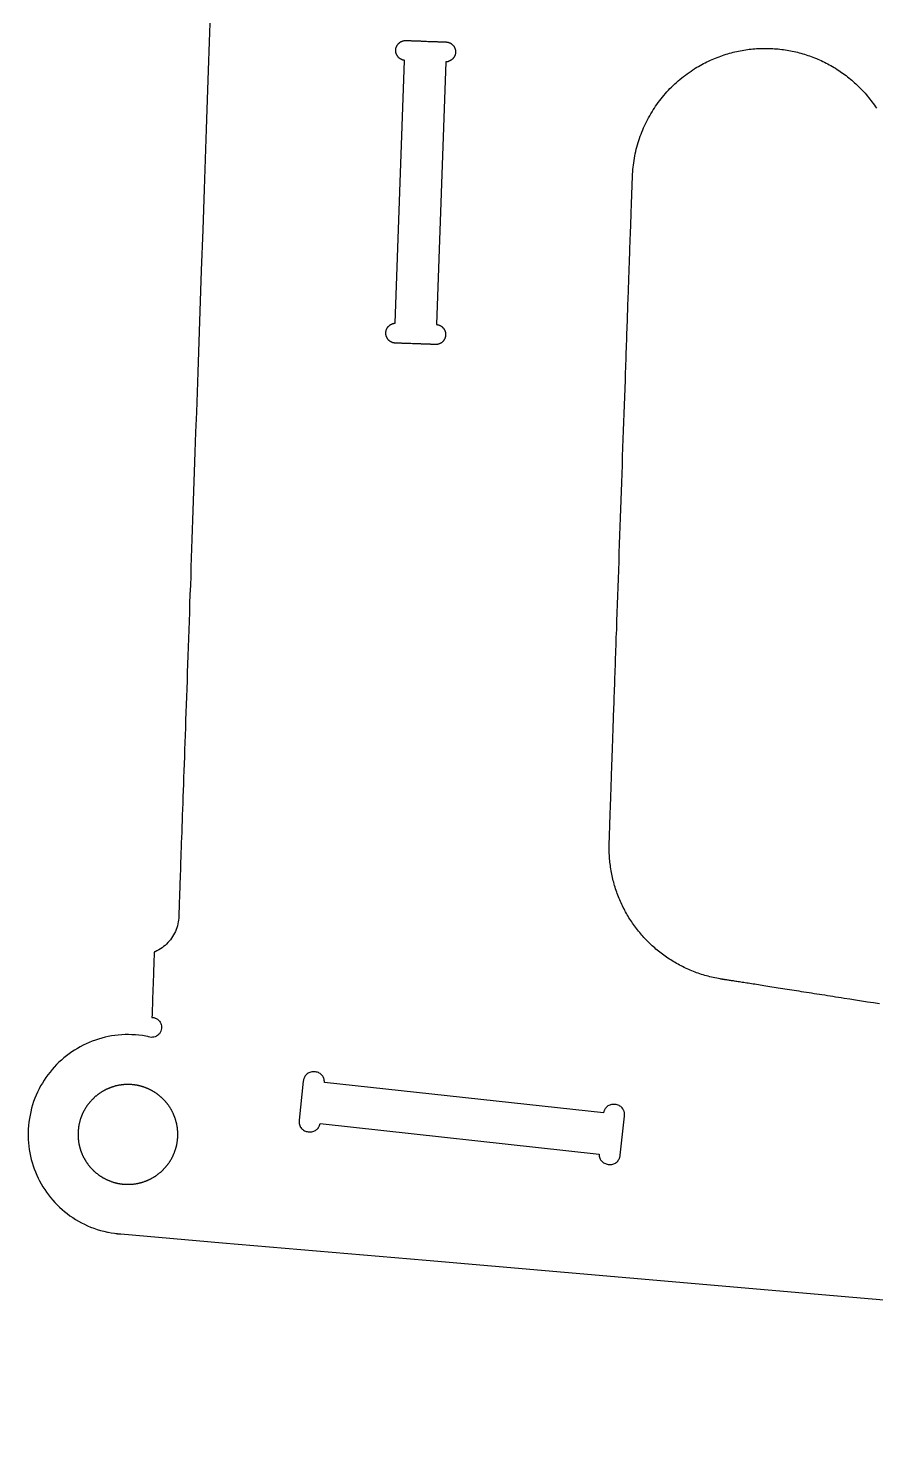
# Model space of a CAD drawing. Extents: x 0.9 to 46.8, y 2.8 to 94.5.
# Drawn here: x 0.89 to 10.94, y 29.5 to 46.19 of the extents above; entities that cross this region are included whole.
import ezdxf

# ---------------------------------------------------------------- set-up
doc = ezdxf.new("R2010")
doc.units = 0
doc.layers.add('LAYER_1', color=7, linetype='CONTINUOUS')

msp = doc.modelspace()

# ---------------------------------------------------------------- linework, layer by layer
at = {"layer": 'LAYER_1'}
for points in [[(3.045, 46.247), (3.041, 46.136), (3.037, 46.024), (3.033, 45.911), (3.029, 45.798), (3.025, 45.684), (3.017, 45.454), (3.009, 45.222), (3.001, 44.988), (2.993, 44.753), (2.984, 44.516), (2.976, 44.277), (2.968, 44.038), (2.959, 43.797), (2.942, 43.315), (2.925, 42.832), (2.909, 42.35), (2.9, 42.11), (2.892, 41.87), (2.884, 41.633), (2.875, 41.396), (2.867, 41.161), (2.859, 40.928), (2.851, 40.697), (2.843, 40.468), (2.839, 40.355), (2.835, 40.242), (2.831, 40.13), (2.827, 40.019), (2.823, 39.908), (2.819, 39.798), (2.816, 39.689), (2.812, 39.581), (2.808, 39.474), (2.804, 39.367), (2.801, 39.262), (2.797, 39.157), (2.793, 39.053), (2.79, 38.951), (2.786, 38.849), (2.783, 38.748), (2.779, 38.649), (2.776, 38.55), (2.773, 38.453), (2.769, 38.357), (2.766, 38.262), (2.763, 38.168), (2.759, 38.076), (2.756, 37.985), (2.753, 37.895), (2.75, 37.806), (2.747, 37.719), (2.744, 37.633), (2.741, 37.549), (2.738, 37.466), (2.735, 37.385), (2.732, 37.305), (2.73, 37.226), (2.727, 37.149), (2.724, 37.074), (2.722, 37), (2.719, 36.928), (2.717, 36.858), (2.714, 36.789), (2.712, 36.722), (2.71, 36.657), (2.708, 36.594), (2.705, 36.532), (2.703, 36.472), (2.701, 36.414), (2.699, 36.358), (2.697, 36.304), (2.696, 36.252), (2.694, 36.202), (2.692, 36.154), (2.691, 36.108), (2.689, 36.064), (2.688, 36.022), (2.686, 35.982), (2.685, 35.944), (2.684, 35.909), (2.683, 35.875), (2.681, 35.844), (2.68, 35.816), (2.679, 35.789), (2.679, 35.765), (2.678, 35.743), (2.677, 35.723), (2.677, 35.706), (2.676, 35.692), (2.676, 35.679), (2.675, 35.67), (2.675, 35.666), (2.675, 35.662), (2.674, 35.639), (2.672, 35.615), (2.668, 35.592), (2.664, 35.569), (2.658, 35.546), (2.651, 35.524), (2.643, 35.502), (2.635, 35.481), (2.625, 35.46), (2.614, 35.439), (2.602, 35.42), (2.589, 35.4), (2.576, 35.382), (2.561, 35.364), (2.546, 35.347), (2.53, 35.331), (2.513, 35.315), (2.495, 35.3), (2.476, 35.286), (2.457, 35.273), (2.437, 35.261), (2.416, 35.25), (2.394, 35.24), (2.389, 35.237), (2.386, 35.236), (2.385, 35.236), (2.384, 35.235), (2.384, 35.234), (2.384, 35.231), (2.384, 35.226), (2.383, 35.219), (2.383, 35.21), (2.383, 35.199), (2.382, 35.187), (2.382, 35.173), (2.381, 35.158), (2.381, 35.142), (2.38, 35.124), (2.379, 35.106), (2.379, 35.086), (2.378, 35.065), (2.377, 35.044), (2.376, 35.021), (2.376, 34.998), (2.374, 34.951), (2.372, 34.902), (2.371, 34.852), (2.369, 34.802), (2.367, 34.752), (2.365, 34.704), (2.365, 34.681), (2.364, 34.659), (2.363, 34.637), (2.362, 34.616), (2.362, 34.596), (2.361, 34.577), (2.36, 34.559), (2.36, 34.542), (2.359, 34.527), (2.359, 34.513), (2.358, 34.5), (2.358, 34.489), (2.358, 34.48), (2.357, 34.472), (2.357, 34.466), (2.357, 34.463), (2.357, 34.461), (2.357, 34.461), (2.365, 34.46), (2.38, 34.458), (2.394, 34.453), (2.397, 34.452), (2.398, 34.452), (2.399, 34.452), (2.399, 34.451), (2.4, 34.451), (2.408, 34.447), (2.422, 34.439), (2.434, 34.429), (2.445, 34.417), (2.454, 34.404), (2.461, 34.39), (2.466, 34.375), (2.47, 34.36), (2.471, 34.344), (2.47, 34.328), (2.467, 34.312), (2.462, 34.297), (2.454, 34.282), (2.445, 34.268), (2.434, 34.257), (2.422, 34.247), (2.409, 34.238), (2.394, 34.232), (2.379, 34.227), (2.364, 34.225), (2.348, 34.224), (2.332, 34.226), (2.316, 34.23), (2.308, 34.233), (2.307, 34.233), (2.307, 34.233), (2.307, 34.234), (2.306, 34.234), (2.305, 34.234), (2.284, 34.238), (2.243, 34.245), (2.202, 34.25), (2.16, 34.254), (2.119, 34.256), (2.079, 34.257), (2.038, 34.257), (1.998, 34.255), (1.957, 34.252), (1.918, 34.247), (1.878, 34.242), (1.839, 34.234), (1.8, 34.226), (1.762, 34.216), (1.724, 34.205), (1.686, 34.193), (1.649, 34.179), (1.613, 34.165), (1.577, 34.149), (1.541, 34.132), (1.507, 34.114), (1.473, 34.094), (1.439, 34.074), (1.406, 34.052), (1.374, 34.03), (1.343, 34.006), (1.313, 33.982), (1.283, 33.956), (1.254, 33.929), (1.226, 33.902), (1.199, 33.873), (1.173, 33.844), (1.148, 33.813), (1.123, 33.782), (1.1, 33.75), (1.078, 33.717), (1.057, 33.683), (1.037, 33.648), (1.018, 33.613), (1, 33.576), (0.984, 33.539), (0.968, 33.502), (0.954, 33.463), (0.941, 33.424), (0.93, 33.384), (0.92, 33.343), (0.911, 33.302), (0.903, 33.261), (0.897, 33.219), (0.893, 33.178), (0.89, 33.137), (0.889, 33.096), (0.888, 33.056), (0.89, 33.015), (0.892, 32.975), (0.896, 32.935), (0.902, 32.895), (0.909, 32.856), (0.917, 32.817), (0.926, 32.778), (0.936, 32.74), (0.948, 32.703), (0.961, 32.665), (0.975, 32.629), (0.991, 32.593), (1.007, 32.557), (1.025, 32.522), (1.044, 32.488), (1.064, 32.454), (1.085, 32.421), (1.107, 32.389), (1.131, 32.357), (1.155, 32.326), (1.18, 32.296), (1.206, 32.267), (1.234, 32.239), (1.262, 32.211), (1.291, 32.185), (1.321, 32.159), (1.352, 32.135), (1.384, 32.111), (1.417, 32.089), (1.45, 32.067), (1.484, 32.047), (1.52, 32.027), (1.556, 32.009), (1.592, 31.992), (1.63, 31.976), (1.668, 31.962), (1.707, 31.948), (1.747, 31.936), (1.787, 31.926), (1.828, 31.916), (1.833, 31.915), (1.836, 31.915), (1.837, 31.915), (1.837, 31.915), (1.837, 31.914), (1.839, 31.914), (1.875, 31.907), (1.911, 31.902), (1.929, 31.9), (1.938, 31.899), (1.941, 31.898), (1.942, 31.898), (1.942, 31.898), (1.943, 31.898), (1.945, 31.898), (1.95, 31.897), (1.988, 31.894), (3.195, 31.79), (5.61, 31.582), (10.439, 31.166), (29.756, 29.501)], [(10.986, 34.621), (10.914, 34.632), (10.842, 34.643), (10.772, 34.654), (10.702, 34.665), (10.633, 34.676), (10.565, 34.687), (10.532, 34.692), (10.498, 34.697), (10.465, 34.702), (10.432, 34.708), (10.4, 34.713), (10.367, 34.718), (10.335, 34.723), (10.303, 34.728), (10.272, 34.733), (10.241, 34.738), (10.21, 34.742), (10.179, 34.747), (10.149, 34.752), (10.119, 34.757), (10.089, 34.761), (10.06, 34.766), (10.031, 34.771), (10.002, 34.775), (9.973, 34.78), (9.945, 34.784), (9.918, 34.788), (9.89, 34.793), (9.863, 34.797), (9.837, 34.801), (9.811, 34.805), (9.785, 34.809), (9.759, 34.813), (9.734, 34.817), (9.71, 34.821), (9.685, 34.825), (9.662, 34.829), (9.638, 34.832), (9.615, 34.836), (9.593, 34.839), (9.57, 34.843), (9.549, 34.846), (9.528, 34.85), (9.507, 34.853), (9.486, 34.856), (9.467, 34.859), (9.447, 34.862), (9.428, 34.865), (9.41, 34.868), (9.392, 34.871), (9.375, 34.874), (9.358, 34.876), (9.341, 34.879), (9.325, 34.881), (9.31, 34.884), (9.295, 34.886), (9.281, 34.888), (9.267, 34.89), (9.254, 34.893), (9.241, 34.895), (9.229, 34.896), (9.217, 34.898), (9.206, 34.9), (9.196, 34.902), (9.186, 34.903), (9.176, 34.905), (9.168, 34.906), (9.16, 34.907), (9.152, 34.908), (9.145, 34.91), (9.139, 34.911), (9.133, 34.911), (9.128, 34.912), (9.124, 34.913), (9.12, 34.913), (9.117, 34.914), (9.115, 34.914), (9.113, 34.915), (9.112, 34.915), (9.111, 34.915), (9.111, 34.915), (9.111, 34.915), (9.111, 34.915), (9.111, 34.915), (9.105, 34.916), (9.095, 34.918), (9.074, 34.921), (9.054, 34.925), (9.033, 34.929), (9.013, 34.933), (8.993, 34.938), (8.973, 34.943), (8.953, 34.948), (8.933, 34.953), (8.913, 34.959), (8.893, 34.965), (8.874, 34.971), (8.854, 34.977), (8.835, 34.984), (8.816, 34.991), (8.797, 34.998), (8.778, 35.005), (8.759, 35.013), (8.74, 35.021), (8.722, 35.029), (8.703, 35.037), (8.685, 35.045), (8.667, 35.054), (8.649, 35.063), (8.631, 35.072), (8.613, 35.081), (8.596, 35.091), (8.578, 35.1), (8.561, 35.11), (8.544, 35.121), (8.527, 35.131), (8.51, 35.142), (8.493, 35.152), (8.476, 35.163), (8.46, 35.175), (8.444, 35.186), (8.428, 35.198), (8.412, 35.209), (8.396, 35.221), (8.38, 35.233), (8.365, 35.246), (8.35, 35.258), (8.334, 35.271), (8.319, 35.284), (8.305, 35.297), (8.29, 35.31), (8.275, 35.324), (8.261, 35.337), (8.247, 35.351), (8.233, 35.365), (8.219, 35.379), (8.206, 35.393), (8.192, 35.408), (8.179, 35.423), (8.166, 35.437), (8.153, 35.452), (8.141, 35.467), (8.128, 35.483), (8.116, 35.498), (8.104, 35.514), (8.092, 35.529), (8.08, 35.545), (8.069, 35.561), (8.057, 35.577), (8.046, 35.594), (8.035, 35.61), (8.025, 35.627), (8.014, 35.643), (8.004, 35.66), (7.994, 35.677), (7.984, 35.694), (7.974, 35.712), (7.965, 35.729), (7.956, 35.747), (7.947, 35.764), (7.938, 35.782), (7.929, 35.8), (7.921, 35.818), (7.913, 35.836), (7.905, 35.854), (7.897, 35.872), (7.889, 35.891), (7.882, 35.909), (7.875, 35.928), (7.868, 35.947), (7.862, 35.966), (7.856, 35.985), (7.85, 36.004), (7.844, 36.023), (7.838, 36.042), (7.833, 36.062), (7.828, 36.081), (7.823, 36.101), (7.818, 36.12), (7.814, 36.14), (7.81, 36.16), (7.806, 36.18), (7.802, 36.2), (7.799, 36.22), (7.795, 36.24), (7.793, 36.26), (7.79, 36.28), (7.788, 36.3), (7.786, 36.321), (7.784, 36.341), (7.782, 36.362), (7.781, 36.383), (7.78, 36.403), (7.779, 36.424), (7.779, 36.445), (7.778, 36.466), (7.778, 36.486), (7.779, 36.507), (7.779, 36.528), (7.779, 36.529), (7.779, 36.53), (7.779, 36.532), (7.779, 36.536), (7.78, 36.54), (7.78, 36.545), (7.78, 36.55), (7.78, 36.557), (7.781, 36.564), (7.781, 36.573), (7.781, 36.582), (7.781, 36.592), (7.782, 36.603), (7.782, 36.614), (7.783, 36.627), (7.783, 36.64), (7.784, 36.654), (7.784, 36.669), (7.785, 36.684), (7.785, 36.701), (7.786, 36.718), (7.786, 36.736), (7.787, 36.754), (7.788, 36.773), (7.788, 36.793), (7.789, 36.814), (7.79, 36.835), (7.791, 36.858), (7.792, 36.88), (7.792, 36.904), (7.793, 36.928), (7.794, 36.953), (7.795, 36.978), (7.796, 37.005), (7.797, 37.031), (7.798, 37.059), (7.799, 37.087), (7.8, 37.115), (7.801, 37.145), (7.802, 37.175), (7.803, 37.205), (7.804, 37.236), (7.805, 37.268), (7.806, 37.3), (7.807, 37.333), (7.808, 37.366), (7.81, 37.4), (7.811, 37.434), (7.812, 37.469), (7.813, 37.505), (7.815, 37.54), (7.816, 37.577), (7.817, 37.614), (7.818, 37.651), (7.82, 37.689), (7.821, 37.728), (7.822, 37.766), (7.824, 37.806), (7.825, 37.846), (7.827, 37.886), (7.828, 37.926), (7.829, 37.967), (7.831, 38.009), (7.832, 38.051), (7.834, 38.093), (7.835, 38.136), (7.837, 38.179), (7.838, 38.222), (7.84, 38.266), (7.841, 38.31), (7.843, 38.355), (7.845, 38.4), (7.846, 38.445), (7.848, 38.49), (7.849, 38.536), (7.851, 38.582), (7.853, 38.629), (7.854, 38.676), (7.856, 38.723), (7.858, 38.77), (7.859, 38.818), (7.861, 38.865), (7.863, 38.914), (7.864, 38.962), (7.868, 39.059), (7.871, 39.158), (7.875, 39.257), (7.878, 39.357), (7.882, 39.457), (7.885, 39.559), (7.889, 39.66), (7.892, 39.763), (7.896, 39.866), (7.899, 39.969), (7.903, 40.072), (7.907, 40.176), (7.914, 40.384), (7.921, 40.592), (7.928, 40.8), (7.932, 40.904), (7.936, 41.007), (7.939, 41.11), (7.943, 41.213), (7.946, 41.315), (7.95, 41.417), (7.953, 41.518), (7.957, 41.618), (7.96, 41.718), (7.964, 41.817), (7.967, 41.915), (7.971, 42.012), (7.972, 42.061), (7.974, 42.109), (7.976, 42.156), (7.977, 42.204), (7.979, 42.251), (7.981, 42.298), (7.982, 42.345), (7.984, 42.391), (7.986, 42.437), (7.987, 42.483), (7.989, 42.528), (7.99, 42.573), (7.992, 42.618), (7.993, 42.662), (7.995, 42.706), (7.997, 42.75), (7.998, 42.793), (8, 42.836), (8.001, 42.879), (8.002, 42.921), (8.004, 42.962), (8.005, 43.004), (8.007, 43.045), (8.008, 43.085), (8.01, 43.125), (8.011, 43.165), (8.012, 43.204), (8.014, 43.242), (8.015, 43.281), (8.016, 43.318), (8.018, 43.355), (8.019, 43.392), (8.02, 43.428), (8.021, 43.464), (8.023, 43.499), (8.024, 43.534), (8.025, 43.568), (8.026, 43.602), (8.027, 43.635), (8.029, 43.667), (8.03, 43.699), (8.031, 43.731), (8.032, 43.761), (8.033, 43.792), (8.034, 43.821), (8.035, 43.85), (8.036, 43.879), (8.037, 43.906), (8.038, 43.934), (8.039, 43.96), (8.04, 43.986), (8.041, 44.011), (8.041, 44.036), (8.042, 44.059), (8.043, 44.083), (8.044, 44.105), (8.045, 44.127), (8.045, 44.148), (8.046, 44.168), (8.047, 44.188), (8.047, 44.207), (8.048, 44.225), (8.049, 44.243), (8.049, 44.26), (8.05, 44.276), (8.05, 44.291), (8.051, 44.305), (8.051, 44.319), (8.052, 44.332), (8.052, 44.344), (8.053, 44.355), (8.053, 44.365), (8.053, 44.375), (8.054, 44.384), (8.054, 44.392), (8.054, 44.399), (8.054, 44.405), (8.054, 44.411), (8.055, 44.415), (8.055, 44.419), (8.055, 44.422), (8.055, 44.423), (8.055, 44.424), (8.055, 44.424), (8.055, 44.425), (8.055, 44.425), (8.055, 44.426), (8.055, 44.428), (8.056, 44.455), (8.058, 44.482), (8.06, 44.51), (8.063, 44.537), (8.066, 44.564), (8.07, 44.591), (8.074, 44.618), (8.078, 44.645), (8.083, 44.671), (8.089, 44.698), (8.094, 44.724), (8.101, 44.751), (8.107, 44.777), (8.115, 44.803), (8.122, 44.829), (8.13, 44.854), (8.139, 44.88), (8.148, 44.905), (8.157, 44.93), (8.167, 44.955), (8.177, 44.98), (8.188, 45.005), (8.199, 45.029), (8.21, 45.053), (8.222, 45.077), (8.234, 45.101), (8.247, 45.125), (8.26, 45.148), (8.273, 45.171), (8.287, 45.194), (8.301, 45.217), (8.316, 45.239), (8.33, 45.262), (8.346, 45.283), (8.362, 45.305), (8.378, 45.327), (8.394, 45.348), (8.411, 45.369), (8.428, 45.389), (8.446, 45.41), (8.463, 45.43), (8.482, 45.45), (8.5, 45.469), (8.519, 45.488), (8.539, 45.507), (8.558, 45.526), (8.578, 45.544), (8.599, 45.562), (8.619, 45.579), (8.64, 45.597), (8.662, 45.613), (8.683, 45.63), (8.705, 45.646), (8.727, 45.662), (8.75, 45.678), (8.773, 45.693), (8.785, 45.7), (8.79, 45.704), (8.791, 45.704), (8.792, 45.705), (8.795, 45.707), (8.8, 45.71), (8.819, 45.722), (8.839, 45.733), (8.859, 45.745), (8.878, 45.756), (8.898, 45.766), (8.918, 45.777), (8.939, 45.787), (8.959, 45.796), (8.979, 45.806), (8.999, 45.815), (9.02, 45.824), (9.04, 45.832), (9.061, 45.84), (9.082, 45.848), (9.102, 45.856), (9.123, 45.863), (9.144, 45.87), (9.165, 45.877), (9.186, 45.883), (9.207, 45.889), (9.228, 45.895), (9.249, 45.9), (9.27, 45.905), (9.292, 45.91), (9.313, 45.915), (9.334, 45.919), (9.355, 45.923), (9.377, 45.927), (9.398, 45.93), (9.419, 45.933), (9.441, 45.936), (9.462, 45.938), (9.484, 45.94), (9.505, 45.942), (9.526, 45.944), (9.548, 45.945), (9.569, 45.946), (9.591, 45.947), (9.612, 45.947), (9.633, 45.947), (9.655, 45.947), (9.676, 45.946), (9.698, 45.946), (9.719, 45.945), (9.74, 45.943), (9.761, 45.942), (9.783, 45.94), (9.804, 45.938), (9.825, 45.935), (9.846, 45.932), (9.867, 45.929), (9.888, 45.926), (9.909, 45.922), (9.93, 45.918), (9.951, 45.914), (9.972, 45.91), (9.993, 45.905), (10.013, 45.9), (10.034, 45.895), (10.054, 45.889), (10.075, 45.883), (10.095, 45.877), (10.116, 45.871), (10.136, 45.864), (10.156, 45.857), (10.176, 45.85), (10.196, 45.842), (10.216, 45.835), (10.236, 45.827), (10.255, 45.818), (10.275, 45.81), (10.294, 45.801), (10.314, 45.792), (10.333, 45.783), (10.352, 45.773), (10.371, 45.763), (10.39, 45.753), (10.409, 45.742), (10.427, 45.732), (10.446, 45.721), (10.464, 45.71), (10.483, 45.698), (10.501, 45.686), (10.519, 45.674), (10.536, 45.662), (10.554, 45.65), (10.571, 45.637), (10.589, 45.624), (10.606, 45.61), (10.623, 45.597), (10.64, 45.583), (10.656, 45.569), (10.673, 45.555), (10.689, 45.54), (10.705, 45.525), (10.721, 45.51), (10.737, 45.495), (10.753, 45.479), (10.768, 45.464), (10.783, 45.448), (10.798, 45.431), (10.813, 45.415), (10.828, 45.398), (10.842, 45.381), (10.856, 45.364), (10.87, 45.346), (10.884, 45.328), (10.898, 45.31), (10.911, 45.292), (10.924, 45.273), (10.937, 45.255), (10.95, 45.236)]]:
    msp.add_lwpolyline(points, dxfattribs=at)
for points in [[(5.352, 45.804), (5.351, 45.804), (5.346, 45.805), (5.342, 45.805), (5.337, 45.807), (5.332, 45.808), (5.328, 45.809), (5.323, 45.811), (5.319, 45.813), (5.315, 45.815), (5.311, 45.817), (5.306, 45.819), (5.303, 45.821), (5.299, 45.824), (5.295, 45.827), (5.291, 45.829), (5.288, 45.832), (5.284, 45.836), (5.281, 45.839), (5.278, 45.842), (5.275, 45.846), (5.272, 45.849), (5.269, 45.853), (5.267, 45.857), (5.264, 45.861), (5.262, 45.865), (5.26, 45.869), (5.258, 45.873), (5.256, 45.877), (5.254, 45.882), (5.253, 45.886), (5.252, 45.891), (5.25, 45.895), (5.249, 45.9), (5.249, 45.905), (5.248, 45.91), (5.248, 45.914), (5.248, 45.919), (5.248, 45.924), (5.248, 45.925), (5.248, 45.926), (5.248, 45.927), (5.248, 45.932), (5.249, 45.937), (5.249, 45.942), (5.25, 45.947), (5.251, 45.951), (5.253, 45.956), (5.254, 45.96), (5.256, 45.965), (5.258, 45.969), (5.26, 45.973), (5.262, 45.978), (5.264, 45.982), (5.266, 45.986), (5.269, 45.989), (5.272, 45.993), (5.275, 45.997), (5.278, 46), (5.281, 46.004), (5.284, 46.007), (5.288, 46.01), (5.291, 46.013), (5.295, 46.016), (5.298, 46.019), (5.302, 46.021), (5.306, 46.024), (5.31, 46.026), (5.314, 46.028), (5.319, 46.03), (5.323, 46.032), (5.327, 46.033), (5.332, 46.035), (5.336, 46.036), (5.341, 46.037), (5.346, 46.038), (5.35, 46.039), (5.355, 46.039), (5.36, 46.039), (5.365, 46.04), (5.37, 46.04), (5.37, 46.04), (5.37, 46.04), (5.37, 46.04), (5.371, 46.04), (5.371, 46.039), (5.372, 46.039), (5.373, 46.039), (5.374, 46.039), (5.374, 46.039), (5.375, 46.039), (5.377, 46.039), (5.378, 46.039), (5.379, 46.039), (5.381, 46.039), (5.382, 46.039), (5.384, 46.039), (5.385, 46.039), (5.387, 46.039), (5.389, 46.039), (5.391, 46.039), (5.393, 46.039), (5.395, 46.039), (5.397, 46.039), (5.4, 46.039), (5.402, 46.038), (5.404, 46.038), (5.407, 46.038), (5.409, 46.038), (5.412, 46.038), (5.415, 46.038), (5.421, 46.038), (5.427, 46.038), (5.433, 46.037), (5.439, 46.037), (5.446, 46.037), (5.453, 46.037), (5.46, 46.036), (5.467, 46.036), (5.475, 46.036), (5.483, 46.036), (5.491, 46.035), (5.499, 46.035), (5.507, 46.035), (5.515, 46.034), (5.524, 46.034), (5.532, 46.034), (5.541, 46.034), (5.549, 46.033), (5.558, 46.033), (5.576, 46.032), (5.612, 46.031), (5.63, 46.03), (5.648, 46.03), (5.665, 46.029), (5.674, 46.029), (5.683, 46.029), (5.691, 46.028), (5.7, 46.028), (5.708, 46.028), (5.716, 46.027), (5.724, 46.027), (5.732, 46.027), (5.74, 46.027), (5.747, 46.026), (5.755, 46.026), (5.762, 46.026), (5.769, 46.026), (5.775, 46.025), (5.782, 46.025), (5.788, 46.025), (5.794, 46.025), (5.799, 46.025), (5.802, 46.024), (5.805, 46.024), (5.807, 46.024), (5.81, 46.024), (5.812, 46.024), (5.814, 46.024), (5.817, 46.024), (5.819, 46.024), (5.821, 46.024), (5.823, 46.024), (5.825, 46.024), (5.827, 46.024), (5.828, 46.024), (5.83, 46.023), (5.832, 46.023), (5.833, 46.023), (5.834, 46.023), (5.836, 46.023), (5.837, 46.023), (5.838, 46.023), (5.839, 46.023), (5.84, 46.023), (5.841, 46.023), (5.841, 46.023), (5.842, 46.023), (5.842, 46.023), (5.843, 46.023), (5.843, 46.023), (5.843, 46.023), (5.843, 46.023), (5.843, 46.023), (5.846, 46.023), (5.851, 46.022), (5.856, 46.022), (5.861, 46.021), (5.865, 46.02), (5.87, 46.019), (5.874, 46.018), (5.879, 46.016), (5.883, 46.014), (5.888, 46.013), (5.892, 46.011), (5.896, 46.008), (5.9, 46.006), (5.904, 46.004), (5.908, 46.001), (5.911, 45.998), (5.915, 45.995), (5.919, 45.992), (5.922, 45.989), (5.925, 45.986), (5.928, 45.982), (5.931, 45.979), (5.934, 45.975), (5.937, 45.971), (5.939, 45.967), (5.942, 45.964), (5.944, 45.959), (5.946, 45.955), (5.948, 45.951), (5.949, 45.947), (5.951, 45.942), (5.952, 45.938), (5.954, 45.933), (5.955, 45.929), (5.956, 45.924), (5.956, 45.919), (5.957, 45.914), (5.957, 45.909), (5.957, 45.904), (5.957, 45.9), (5.957, 45.895), (5.956, 45.89), (5.955, 45.885), (5.955, 45.88), (5.953, 45.875), (5.952, 45.871), (5.951, 45.866), (5.949, 45.862), (5.947, 45.858), (5.945, 45.853), (5.943, 45.849), (5.941, 45.845), (5.939, 45.841), (5.936, 45.837), (5.933, 45.834), (5.93, 45.83), (5.927, 45.826), (5.924, 45.823), (5.921, 45.82), (5.918, 45.817), (5.914, 45.814), (5.911, 45.811), (5.907, 45.808), (5.903, 45.805), (5.899, 45.803), (5.895, 45.801), (5.891, 45.799), (5.887, 45.797), (5.882, 45.795), (5.878, 45.793), (5.874, 45.792), (5.869, 45.79), (5.864, 45.789), (5.86, 45.788), (5.855, 45.788), (5.85, 45.787), (5.845, 45.787), (5.842, 45.787), (5.733, 42.673), (5.733, 42.673), (5.738, 42.672), (5.743, 42.671), (5.748, 42.67), (5.752, 42.669), (5.757, 42.668), (5.761, 42.666), (5.766, 42.665), (5.77, 42.663), (5.774, 42.661), (5.778, 42.659), (5.782, 42.656), (5.786, 42.654), (5.79, 42.651), (5.794, 42.649), (5.798, 42.646), (5.801, 42.643), (5.804, 42.639), (5.808, 42.636), (5.811, 42.633), (5.814, 42.629), (5.817, 42.626), (5.819, 42.622), (5.822, 42.618), (5.824, 42.614), (5.826, 42.61), (5.829, 42.606), (5.83, 42.602), (5.832, 42.597), (5.834, 42.593), (5.835, 42.588), (5.837, 42.584), (5.838, 42.579), (5.838, 42.575), (5.839, 42.57), (5.84, 42.565), (5.84, 42.56), (5.84, 42.555), (5.84, 42.55), (5.84, 42.545), (5.839, 42.54), (5.839, 42.536), (5.838, 42.531), (5.837, 42.526), (5.835, 42.522), (5.834, 42.517), (5.832, 42.513), (5.831, 42.508), (5.829, 42.504), (5.827, 42.5), (5.824, 42.496), (5.822, 42.492), (5.819, 42.488), (5.817, 42.484), (5.814, 42.48), (5.811, 42.477), (5.808, 42.473), (5.805, 42.47), (5.801, 42.467), (5.798, 42.464), (5.794, 42.461), (5.79, 42.458), (5.787, 42.456), (5.783, 42.453), (5.779, 42.451), (5.775, 42.449), (5.77, 42.447), (5.766, 42.445), (5.762, 42.443), (5.757, 42.442), (5.753, 42.44), (5.748, 42.439), (5.743, 42.438), (5.739, 42.438), (5.734, 42.437), (5.729, 42.437), (5.724, 42.436), (5.719, 42.436), (5.718, 42.436), (5.718, 42.436), (5.718, 42.436), (5.718, 42.436), (5.718, 42.436), (5.717, 42.436), (5.717, 42.437), (5.716, 42.437), (5.716, 42.437), (5.715, 42.437), (5.714, 42.437), (5.713, 42.437), (5.712, 42.437), (5.711, 42.437), (5.71, 42.437), (5.709, 42.437), (5.707, 42.437), (5.706, 42.437), (5.704, 42.437), (5.703, 42.437), (5.701, 42.437), (5.699, 42.437), (5.697, 42.437), (5.695, 42.437), (5.693, 42.437), (5.691, 42.437), (5.689, 42.438), (5.686, 42.438), (5.684, 42.438), (5.681, 42.438), (5.679, 42.438), (5.676, 42.438), (5.671, 42.438), (5.665, 42.438), (5.659, 42.439), (5.652, 42.439), (5.646, 42.439), (5.639, 42.439), (5.632, 42.439), (5.625, 42.44), (5.617, 42.44), (5.61, 42.44), (5.602, 42.441), (5.594, 42.441), (5.586, 42.441), (5.578, 42.441), (5.569, 42.442), (5.561, 42.442), (5.552, 42.442), (5.544, 42.443), (5.535, 42.443), (5.517, 42.444), (5.499, 42.444), (5.481, 42.445), (5.463, 42.445), (5.445, 42.446), (5.428, 42.447), (5.419, 42.447), (5.41, 42.447), (5.402, 42.448), (5.393, 42.448), (5.385, 42.448), (5.376, 42.448), (5.368, 42.449), (5.36, 42.449), (5.353, 42.449), (5.345, 42.45), (5.338, 42.45), (5.33, 42.45), (5.323, 42.45), (5.317, 42.451), (5.31, 42.451), (5.304, 42.451), (5.298, 42.451), (5.292, 42.451), (5.286, 42.452), (5.284, 42.452), (5.281, 42.452), (5.279, 42.452), (5.276, 42.452), (5.274, 42.452), (5.272, 42.452), (5.269, 42.452), (5.267, 42.452), (5.265, 42.452), (5.263, 42.452), (5.261, 42.452), (5.26, 42.452), (5.258, 42.453), (5.256, 42.453), (5.255, 42.453), (5.254, 42.453), (5.252, 42.453), (5.251, 42.453), (5.25, 42.453), (5.249, 42.453), (5.248, 42.453), (5.247, 42.453), (5.247, 42.453), (5.246, 42.453), (5.246, 42.453), (5.245, 42.453), (5.245, 42.453), (5.245, 42.453), (5.245, 42.453), (5.245, 42.453), (5.244, 42.453), (5.243, 42.453), (5.238, 42.453), (5.233, 42.454), (5.229, 42.455), (5.224, 42.456), (5.219, 42.457), (5.215, 42.458), (5.21, 42.459), (5.206, 42.461), (5.201, 42.463), (5.197, 42.465), (5.193, 42.467), (5.189, 42.469), (5.185, 42.472), (5.181, 42.474), (5.177, 42.477), (5.174, 42.48), (5.17, 42.483), (5.167, 42.486), (5.164, 42.489), (5.16, 42.493), (5.157, 42.496), (5.155, 42.5), (5.152, 42.504), (5.149, 42.507), (5.147, 42.511), (5.145, 42.515), (5.142, 42.519), (5.141, 42.524), (5.139, 42.528), (5.137, 42.532), (5.136, 42.537), (5.134, 42.541), (5.133, 42.546), (5.132, 42.551), (5.132, 42.555), (5.131, 42.56), (5.131, 42.565), (5.131, 42.57), (5.131, 42.575), (5.131, 42.58), (5.131, 42.585), (5.132, 42.59), (5.133, 42.594), (5.134, 42.599), (5.135, 42.604), (5.136, 42.608), (5.138, 42.613), (5.14, 42.617), (5.142, 42.621), (5.144, 42.626), (5.146, 42.63), (5.148, 42.634), (5.151, 42.638), (5.154, 42.641), (5.156, 42.645), (5.159, 42.649), (5.162, 42.652), (5.166, 42.655), (5.169, 42.658), (5.172, 42.662), (5.176, 42.664), (5.18, 42.667), (5.183, 42.67), (5.187, 42.672), (5.191, 42.675), (5.196, 42.677), (5.2, 42.679), (5.204, 42.681), (5.208, 42.682), (5.213, 42.684), (5.217, 42.685), (5.222, 42.686), (5.227, 42.687), (5.231, 42.688), (5.236, 42.689), (5.241, 42.689), (5.243, 42.689)], [(4.402, 33.69), (4.402, 33.698), (4.402, 33.704), (4.401, 33.711), (4.401, 33.718), (4.399, 33.724), (4.398, 33.73), (4.396, 33.736), (4.394, 33.742), (4.391, 33.748), (4.389, 33.753), (4.386, 33.758), (4.382, 33.763), (4.375, 33.772), (4.368, 33.781), (4.359, 33.788), (4.35, 33.795), (4.34, 33.801), (4.33, 33.806), (4.319, 33.81), (4.308, 33.813), (4.297, 33.815), (4.286, 33.816), (4.274, 33.817), (4.263, 33.816), (4.251, 33.815), (4.24, 33.812), (4.229, 33.809), (4.219, 33.804), (4.209, 33.799), (4.199, 33.792), (4.195, 33.789), (4.19, 33.785), (4.186, 33.781), (4.182, 33.777), (4.178, 33.772), (4.175, 33.767), (4.171, 33.762), (4.168, 33.757), (4.165, 33.751), (4.163, 33.745), (4.16, 33.739), (4.158, 33.733), (4.156, 33.726), (4.155, 33.719), (4.153, 33.712), (4.152, 33.705), (4.102, 33.242), (4.101, 33.235), (4.101, 33.228), (4.101, 33.22), (4.102, 33.214), (4.102, 33.207), (4.104, 33.2), (4.105, 33.194), (4.107, 33.188), (4.109, 33.182), (4.111, 33.176), (4.113, 33.171), (4.116, 33.165), (4.119, 33.16), (4.122, 33.156), (4.129, 33.146), (4.137, 33.138), (4.146, 33.131), (4.155, 33.124), (4.165, 33.118), (4.176, 33.114), (4.186, 33.11), (4.197, 33.107), (4.209, 33.105), (4.22, 33.104), (4.231, 33.103), (4.243, 33.104), (4.254, 33.106), (4.265, 33.108), (4.276, 33.112), (4.286, 33.117), (4.296, 33.122), (4.306, 33.129), (4.31, 33.132), (4.315, 33.136), (4.319, 33.14), (4.323, 33.145), (4.327, 33.149), (4.33, 33.154), (4.333, 33.16), (4.336, 33.165), (4.339, 33.171), (4.342, 33.177), (4.344, 33.183), (4.346, 33.189), (4.348, 33.196), (4.35, 33.203), (7.66, 32.841), (7.66, 32.834), (7.66, 32.827), (7.661, 32.82), (7.662, 32.814), (7.663, 32.807), (7.665, 32.801), (7.667, 32.796), (7.669, 32.79), (7.672, 32.784), (7.674, 32.779), (7.677, 32.774), (7.681, 32.769), (7.688, 32.76), (7.696, 32.752), (7.704, 32.745), (7.713, 32.738), (7.723, 32.732), (7.734, 32.728), (7.744, 32.724), (7.755, 32.721), (7.766, 32.719), (7.778, 32.717), (7.789, 32.717), (7.8, 32.718), (7.812, 32.719), (7.823, 32.722), (7.833, 32.725), (7.844, 32.73), (7.854, 32.735), (7.863, 32.742), (7.872, 32.749), (7.876, 32.753), (7.88, 32.757), (7.884, 32.762), (7.887, 32.767), (7.891, 32.772), (7.894, 32.777), (7.897, 32.783), (7.9, 32.789), (7.902, 32.795), (7.904, 32.801), (7.906, 32.808), (7.908, 32.815), (7.909, 32.822), (7.91, 32.829), (7.96, 33.291), (7.961, 33.299), (7.961, 33.306), (7.961, 33.313), (7.96, 33.32), (7.96, 33.327), (7.959, 33.334), (7.957, 33.34), (7.955, 33.346), (7.953, 33.352), (7.951, 33.358), (7.949, 33.363), (7.946, 33.369), (7.943, 33.374), (7.94, 33.379), (7.932, 33.388), (7.924, 33.396), (7.916, 33.403), (7.906, 33.41), (7.896, 33.416), (7.886, 33.42), (7.875, 33.424), (7.864, 33.427), (7.852, 33.429), (7.841, 33.43), (7.829, 33.43), (7.818, 33.43), (7.807, 33.428), (7.796, 33.425), (7.785, 33.421), (7.774, 33.417), (7.764, 33.411), (7.755, 33.404), (7.75, 33.4), (7.746, 33.396), (7.742, 33.392), (7.738, 33.388), (7.734, 33.383), (7.731, 33.378), (7.728, 33.372), (7.725, 33.367), (7.722, 33.361), (7.719, 33.355), (7.717, 33.349), (7.715, 33.342), (7.713, 33.335), (7.712, 33.328)], [(2.092, 33.665), (2.087, 33.665), (2.081, 33.666), (2.075, 33.666), (2.069, 33.666), (2.064, 33.666), (2.058, 33.665), (2.052, 33.665), (2.047, 33.665), (2.041, 33.665), (2.036, 33.665), (2.03, 33.664), (2.024, 33.664), (2.019, 33.663), (2.013, 33.663), (2.008, 33.662), (2.002, 33.662), (1.997, 33.661), (1.991, 33.66), (1.986, 33.659), (1.98, 33.659), (1.975, 33.658), (1.969, 33.657), (1.964, 33.656), (1.958, 33.655), (1.953, 33.654), (1.948, 33.653), (1.942, 33.651), (1.937, 33.65), (1.931, 33.649), (1.926, 33.648), (1.921, 33.646), (1.916, 33.645), (1.91, 33.643), (1.905, 33.642), (1.9, 33.64), (1.895, 33.639), (1.89, 33.637), (1.884, 33.635), (1.879, 33.634), (1.874, 33.632), (1.869, 33.63), (1.864, 33.628), (1.859, 33.626), (1.854, 33.624), (1.849, 33.622), (1.844, 33.62), (1.839, 33.618), (1.834, 33.616), (1.829, 33.614), (1.824, 33.612), (1.819, 33.609), (1.814, 33.607), (1.81, 33.605), (1.805, 33.602), (1.8, 33.6), (1.795, 33.597), (1.791, 33.595), (1.786, 33.592), (1.781, 33.59), (1.777, 33.587), (1.772, 33.584), (1.767, 33.581), (1.763, 33.579), (1.758, 33.576), (1.754, 33.573), (1.749, 33.57), (1.745, 33.567), (1.74, 33.564), (1.736, 33.561), (1.732, 33.558), (1.727, 33.555), (1.723, 33.552), (1.719, 33.549), (1.714, 33.546), (1.71, 33.542), (1.706, 33.539), (1.702, 33.536), (1.698, 33.532), (1.694, 33.529), (1.689, 33.526), (1.685, 33.522), (1.681, 33.519), (1.677, 33.515), (1.673, 33.512), (1.67, 33.508), (1.666, 33.504), (1.662, 33.501), (1.658, 33.497), (1.654, 33.493), (1.65, 33.489), (1.647, 33.486), (1.643, 33.482), (1.639, 33.478), (1.636, 33.474), (1.632, 33.47), (1.629, 33.466), (1.625, 33.462), (1.622, 33.458), (1.618, 33.454), (1.615, 33.45), (1.611, 33.446), (1.608, 33.442), (1.605, 33.437), (1.602, 33.433), (1.598, 33.429), (1.595, 33.425), (1.592, 33.42), (1.589, 33.416), (1.586, 33.412), (1.583, 33.407), (1.58, 33.403), (1.577, 33.398), (1.574, 33.394), (1.571, 33.389), (1.568, 33.385), (1.565, 33.38), (1.563, 33.376), (1.56, 33.371), (1.557, 33.366), (1.555, 33.362), (1.552, 33.357), (1.549, 33.352), (1.547, 33.347), (1.544, 33.343), (1.542, 33.338), (1.54, 33.333), (1.537, 33.328), (1.535, 33.323), (1.533, 33.318), (1.531, 33.313), (1.528, 33.308), (1.526, 33.303), (1.524, 33.298), (1.522, 33.293), (1.52, 33.288), (1.518, 33.283), (1.516, 33.278), (1.514, 33.273), (1.513, 33.268), (1.511, 33.263), (1.509, 33.258), (1.507, 33.252), (1.506, 33.247), (1.504, 33.242), (1.503, 33.237), (1.501, 33.231), (1.5, 33.226), (1.498, 33.221), (1.497, 33.215), (1.496, 33.21), (1.495, 33.204), (1.493, 33.199), (1.492, 33.194), (1.491, 33.188), (1.49, 33.183), (1.489, 33.177), (1.488, 33.172), (1.487, 33.166), (1.486, 33.161), (1.486, 33.155), (1.485, 33.149), (1.484, 33.144), (1.484, 33.138), (1.483, 33.133), (1.482, 33.127), (1.482, 33.121), (1.482, 33.116), (1.481, 33.11), (1.481, 33.104), (1.481, 33.099), (1.48, 33.093), (1.48, 33.087), (1.48, 33.081), (1.48, 33.076), (1.48, 33.07), (1.48, 33.064), (1.48, 33.059), (1.48, 33.053), (1.481, 33.047), (1.481, 33.042), (1.481, 33.036), (1.482, 33.03), (1.482, 33.025), (1.483, 33.019), (1.483, 33.014), (1.484, 33.008), (1.484, 33.003), (1.485, 32.997), (1.486, 32.992), (1.487, 32.986), (1.487, 32.981), (1.488, 32.975), (1.489, 32.97), (1.49, 32.964), (1.491, 32.959), (1.492, 32.953), (1.494, 32.948), (1.495, 32.943), (1.496, 32.937), (1.497, 32.932), (1.499, 32.927), (1.5, 32.922), (1.501, 32.916), (1.503, 32.911), (1.504, 32.906), (1.506, 32.901), (1.508, 32.895), (1.509, 32.89), (1.511, 32.885), (1.513, 32.88), (1.515, 32.875), (1.516, 32.87), (1.518, 32.865), (1.52, 32.86), (1.522, 32.855), (1.524, 32.85), (1.526, 32.845), (1.528, 32.84), (1.531, 32.835), (1.533, 32.83), (1.535, 32.825), (1.537, 32.82), (1.54, 32.815), (1.542, 32.81), (1.544, 32.806), (1.547, 32.801), (1.549, 32.796), (1.552, 32.791), (1.555, 32.787), (1.557, 32.782), (1.56, 32.777), (1.563, 32.773), (1.565, 32.768), (1.568, 32.764), (1.571, 32.759), (1.574, 32.755), (1.577, 32.75), (1.58, 32.746), (1.583, 32.741), (1.586, 32.737), (1.589, 32.733), (1.592, 32.728), (1.595, 32.724), (1.598, 32.72), (1.601, 32.715), (1.605, 32.711), (1.608, 32.707), (1.611, 32.703), (1.615, 32.699), (1.618, 32.695), (1.621, 32.691), (1.625, 32.686), (1.628, 32.682), (1.632, 32.679), (1.635, 32.675), (1.639, 32.671), (1.643, 32.667), (1.646, 32.663), (1.65, 32.659), (1.654, 32.655), (1.658, 32.652), (1.661, 32.648), (1.665, 32.644), (1.669, 32.641), (1.673, 32.637), (1.677, 32.633), (1.681, 32.63), (1.685, 32.626), (1.689, 32.623), (1.693, 32.619), (1.697, 32.616), (1.701, 32.613), (1.706, 32.609), (1.71, 32.606), (1.714, 32.603), (1.718, 32.6), (1.723, 32.596), (1.727, 32.593), (1.731, 32.59), (1.736, 32.587), (1.74, 32.584), (1.744, 32.581), (1.749, 32.578), (1.753, 32.575), (1.758, 32.572), (1.763, 32.57), (1.767, 32.567), (1.772, 32.564), (1.776, 32.561), (1.781, 32.559), (1.786, 32.556), (1.79, 32.554), (1.795, 32.551), (1.8, 32.548), (1.805, 32.546), (1.81, 32.544), (1.814, 32.541), (1.819, 32.539), (1.824, 32.537), (1.829, 32.534), (1.834, 32.532), (1.839, 32.53), (1.844, 32.528), (1.849, 32.526), (1.854, 32.524), (1.859, 32.522), (1.864, 32.52), (1.869, 32.518), (1.874, 32.516), (1.88, 32.514), (1.885, 32.513), (1.89, 32.511), (1.895, 32.509), (1.9, 32.508), (1.906, 32.506), (1.911, 32.505), (1.916, 32.503), (1.922, 32.502), (1.927, 32.5), (1.932, 32.499), (1.938, 32.498), (1.943, 32.497), (1.949, 32.495), (1.954, 32.494), (1.959, 32.493), (1.965, 32.492), (1.97, 32.491), (1.976, 32.49), (1.981, 32.489), (1.987, 32.489), (1.993, 32.488), (1.998, 32.487), (2.004, 32.486), (2.009, 32.486), (2.015, 32.485), (2.021, 32.485), (2.026, 32.484), (2.032, 32.484), (2.038, 32.484), (2.043, 32.483), (2.049, 32.483), (2.055, 32.483), (2.061, 32.483), (2.066, 32.483), (2.072, 32.483), (2.078, 32.483), (2.083, 32.483), (2.089, 32.483), (2.095, 32.483), (2.1, 32.483), (2.106, 32.483), (2.112, 32.484), (2.117, 32.484), (2.123, 32.485), (2.128, 32.485), (2.134, 32.486), (2.139, 32.486), (2.145, 32.487), (2.151, 32.488), (2.156, 32.488), (2.161, 32.489), (2.167, 32.49), (2.172, 32.491), (2.178, 32.492), (2.183, 32.493), (2.189, 32.494), (2.194, 32.495), (2.199, 32.496), (2.205, 32.498), (2.21, 32.499), (2.215, 32.5), (2.221, 32.501), (2.226, 32.503), (2.231, 32.504), (2.237, 32.506), (2.242, 32.507), (2.247, 32.509), (2.252, 32.511), (2.257, 32.512), (2.262, 32.514), (2.268, 32.516), (2.273, 32.518), (2.278, 32.519), (2.283, 32.521), (2.288, 32.523), (2.293, 32.525), (2.298, 32.527), (2.303, 32.529), (2.308, 32.532), (2.313, 32.534), (2.318, 32.536), (2.322, 32.538), (2.327, 32.54), (2.332, 32.543), (2.337, 32.545), (2.342, 32.548), (2.346, 32.55), (2.351, 32.553), (2.356, 32.555), (2.361, 32.558), (2.365, 32.56), (2.37, 32.563), (2.374, 32.566), (2.379, 32.569), (2.384, 32.571), (2.388, 32.574), (2.393, 32.577), (2.397, 32.58), (2.402, 32.583), (2.406, 32.586), (2.41, 32.589), (2.415, 32.592), (2.419, 32.595), (2.423, 32.598), (2.428, 32.602), (2.432, 32.605), (2.436, 32.608), (2.44, 32.611), (2.444, 32.615), (2.448, 32.618), (2.453, 32.621), (2.457, 32.625), (2.461, 32.628), (2.465, 32.632), (2.469, 32.635), (2.473, 32.639), (2.476, 32.643), (2.48, 32.646), (2.484, 32.65), (2.488, 32.654), (2.492, 32.658), (2.495, 32.661), (2.499, 32.665), (2.503, 32.669), (2.506, 32.673), (2.51, 32.677), (2.514, 32.681), (2.517, 32.685), (2.521, 32.689), (2.524, 32.693), (2.527, 32.697), (2.531, 32.701), (2.534, 32.705), (2.537, 32.709), (2.541, 32.714), (2.544, 32.718), (2.547, 32.722), (2.55, 32.726), (2.553, 32.731), (2.557, 32.735), (2.56, 32.74), (2.563, 32.744), (2.566, 32.748), (2.569, 32.753), (2.571, 32.757), (2.574, 32.762), (2.577, 32.766), (2.58, 32.771), (2.583, 32.776), (2.585, 32.78), (2.588, 32.785), (2.591, 32.79), (2.593, 32.794), (2.596, 32.799), (2.598, 32.804), (2.601, 32.809), (2.603, 32.814), (2.605, 32.818), (2.608, 32.823), (2.61, 32.828), (2.612, 32.833), (2.614, 32.838), (2.616, 32.843), (2.619, 32.848), (2.621, 32.853), (2.623, 32.858), (2.625, 32.863), (2.626, 32.868), (2.628, 32.873), (2.63, 32.879), (2.632, 32.884), (2.634, 32.889), (2.635, 32.894), (2.637, 32.899), (2.639, 32.905), (2.64, 32.91), (2.642, 32.915), (2.643, 32.92), (2.644, 32.926), (2.646, 32.931), (2.647, 32.937), (2.648, 32.942), (2.65, 32.947), (2.651, 32.953), (2.652, 32.958), (2.653, 32.964), (2.654, 32.969), (2.655, 32.975), (2.656, 32.98), (2.657, 32.986), (2.657, 32.991), (2.658, 32.997), (2.659, 33.002), (2.66, 33.008), (2.66, 33.014), (2.661, 33.019), (2.661, 33.025), (2.662, 33.031), (2.662, 33.036), (2.662, 33.042), (2.663, 33.048), (2.663, 33.053), (2.663, 33.059), (2.663, 33.065), (2.663, 33.071), (2.663, 33.076), (2.663, 33.082), (2.663, 33.088), (2.663, 33.093), (2.663, 33.099), (2.662, 33.105), (2.662, 33.11), (2.662, 33.116), (2.661, 33.121), (2.661, 33.127), (2.66, 33.133), (2.66, 33.138), (2.659, 33.144), (2.659, 33.149), (2.658, 33.155), (2.657, 33.16), (2.656, 33.166), (2.655, 33.171), (2.654, 33.177), (2.653, 33.182), (2.652, 33.187), (2.651, 33.193), (2.65, 33.198), (2.649, 33.204), (2.648, 33.209), (2.647, 33.214), (2.645, 33.22), (2.644, 33.225), (2.642, 33.23), (2.641, 33.235), (2.639, 33.241), (2.638, 33.246), (2.636, 33.251), (2.635, 33.256), (2.633, 33.261), (2.631, 33.267), (2.629, 33.272), (2.628, 33.277), (2.626, 33.282), (2.624, 33.287), (2.622, 33.292), (2.62, 33.297), (2.618, 33.302), (2.616, 33.307), (2.614, 33.312), (2.611, 33.317), (2.609, 33.322), (2.607, 33.326), (2.605, 33.331), (2.602, 33.336), (2.6, 33.341), (2.597, 33.346), (2.595, 33.35), (2.592, 33.355), (2.59, 33.36), (2.587, 33.365), (2.584, 33.369), (2.582, 33.374), (2.579, 33.378), (2.576, 33.383), (2.573, 33.388), (2.571, 33.392), (2.568, 33.397), (2.565, 33.401), (2.562, 33.405), (2.559, 33.41), (2.556, 33.414), (2.553, 33.419), (2.55, 33.423), (2.546, 33.427), (2.543, 33.431), (2.54, 33.436), (2.537, 33.44), (2.533, 33.444), (2.53, 33.448), (2.527, 33.452), (2.523, 33.456), (2.52, 33.46), (2.516, 33.464), (2.513, 33.468), (2.509, 33.472), (2.506, 33.476), (2.502, 33.48), (2.498, 33.484), (2.495, 33.488), (2.491, 33.492), (2.487, 33.495), (2.483, 33.499), (2.479, 33.503), (2.475, 33.506), (2.472, 33.51), (2.468, 33.514), (2.464, 33.517), (2.46, 33.521), (2.456, 33.524), (2.452, 33.528), (2.447, 33.531), (2.443, 33.534), (2.439, 33.538), (2.435, 33.541), (2.431, 33.544), (2.426, 33.547), (2.422, 33.551), (2.418, 33.554), (2.414, 33.557), (2.409, 33.56), (2.405, 33.563), (2.4, 33.566), (2.396, 33.569), (2.391, 33.572), (2.387, 33.575), (2.382, 33.578), (2.378, 33.58), (2.373, 33.583), (2.369, 33.586), (2.364, 33.589), (2.359, 33.591), (2.354, 33.594), (2.35, 33.596), (2.345, 33.599), (2.34, 33.601), (2.335, 33.604), (2.331, 33.606), (2.326, 33.608), (2.321, 33.611), (2.316, 33.613), (2.311, 33.615), (2.306, 33.617), (2.301, 33.62), (2.296, 33.622), (2.291, 33.624), (2.286, 33.626), (2.281, 33.628), (2.276, 33.629), (2.271, 33.631), (2.265, 33.633), (2.26, 33.635), (2.255, 33.637), (2.25, 33.638), (2.245, 33.64), (2.239, 33.641), (2.234, 33.643), (2.229, 33.645), (2.224, 33.646), (2.218, 33.647), (2.213, 33.649), (2.207, 33.65), (2.202, 33.651), (2.197, 33.652), (2.191, 33.654), (2.186, 33.655), (2.18, 33.656), (2.175, 33.657), (2.169, 33.658), (2.164, 33.658), (2.158, 33.659), (2.153, 33.66), (2.147, 33.661), (2.141, 33.662), (2.136, 33.662), (2.13, 33.663), (2.125, 33.663), (2.119, 33.664), (2.113, 33.664), (2.108, 33.665), (2.102, 33.665), (2.096, 33.665), (2.093, 33.665), (2.093, 33.665), (2.092, 33.665), (2.092, 33.665)]]:
    msp.add_lwpolyline(points, close=True, dxfattribs=at)

doc.saveas('drawing.dxf')
